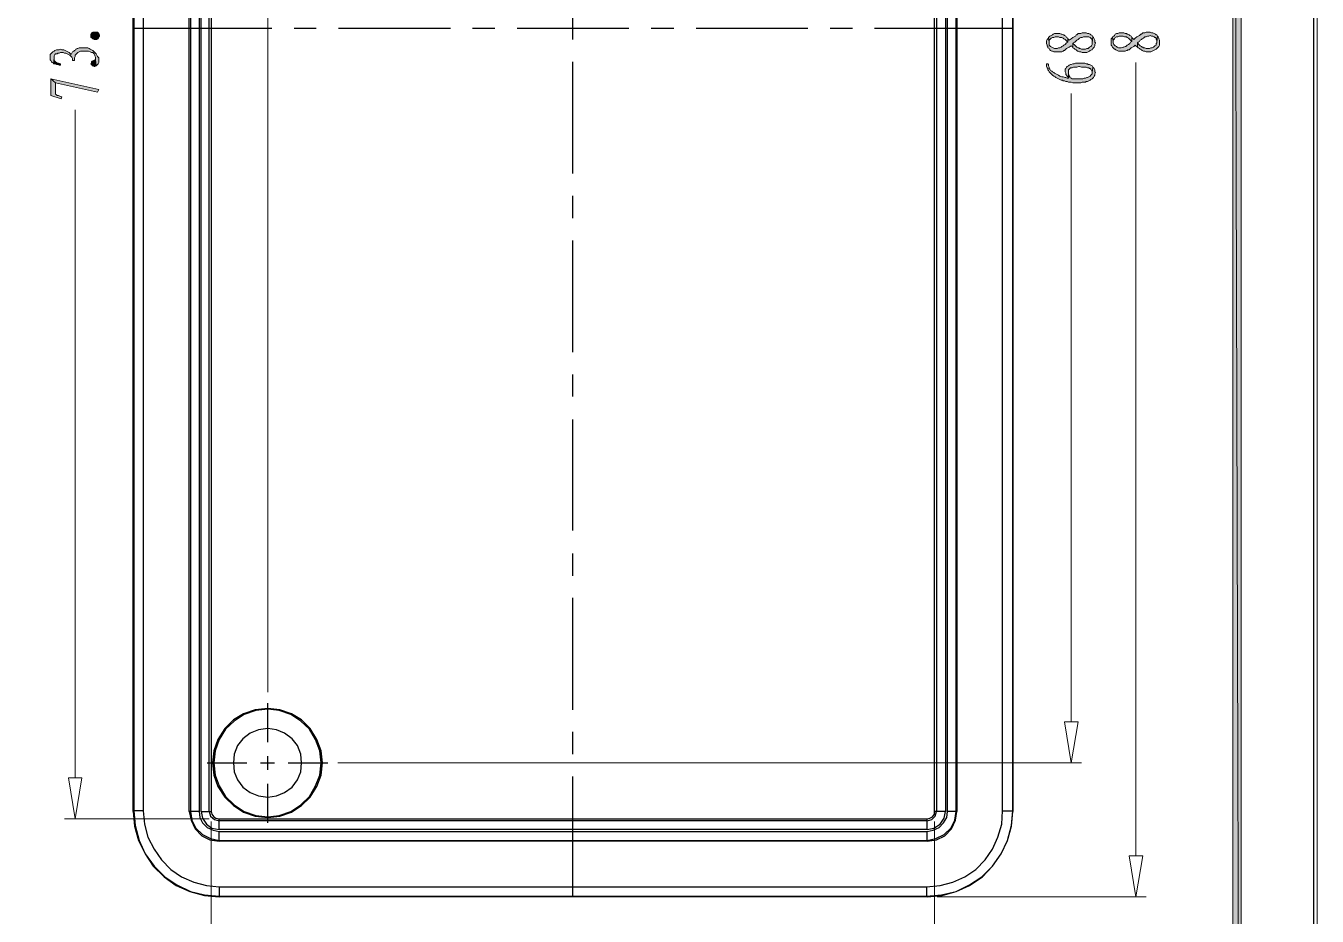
# Model space of a CAD drawing. Header units: inches. Extents: x 7 to 289, y 10 to 206.
# Drawn here: x 207.8 to 288.9, y 79.7 to 135.7 of the extents above; entities that cross this region are included whole.
import ezdxf

# ---------------------------------------------------------------- set-up
doc = ezdxf.new("R2010")
doc.units = ezdxf.units.IN
doc.header["$MEASUREMENT"] = 0
doc.layers.add('图层 1', color=7, linetype='Continuous')

# ---------------------------------------------------------------- blocks, each defined once
blk = doc.blocks.new('block 2')
at = {"layer": '图层 1', "color": 7, "lineweight": 25, "true_color": 0xffffff}
blk.add_lwpolyline([(7.062, 10.406), (288.706, 10.406), (288.706, 206.113), (7.062, 206.113), (7.062, 10.406)], dxfattribs=at)
at = {"layer": '图层 1', "lineweight": 0}
blk.add_lwpolyline([(6.893, 203.7), (288.917, 203.7), (288.917, 10.194), (6.893, 10.194), (6.893, 203.7)], dxfattribs=at)

msp = doc.modelspace()

# ---------------------------------------------------------------- hatches: boundary and pattern name
at = {"layer": '图层 1', "true_color": 0xffffff}
for points in [[(284.134, 201.541), (283.626, 201.033), (284.134, 14.978)], [(283.626, 201.033), (284.134, 14.978), (283.626, 15.486)]]:
    msp.add_hatch(color=7, dxfattribs=at).paths.add_polyline_path(points)
at = {"layer": '图层 1', "true_color": 0xdda500}
for points in [[(212.336, 135.204), (212.378, 135.12), (212.378, 135.035), (212.336, 134.993), (212.336, 134.951), (212.294, 134.866), (212.209, 134.823), (212.125, 134.823), (212.04, 134.823), (211.955, 134.866), (211.913, 134.908), (211.871, 134.951), (211.828, 134.951), (211.828, 135.035), (211.828, 135.12), (211.828, 135.162), (211.871, 135.247), (211.955, 135.289), (212.04, 135.289), (212.082, 135.289), (212.167, 135.289), (212.252, 135.289), (212.294, 135.247)], [(271.899, 134.654), (271.899, 134.57), (271.942, 134.485), (271.942, 134.443), (271.984, 134.4), (271.984, 134.315), (272.068, 134.273), (272.111, 134.189), (272.153, 134.146), (272.238, 134.104), (272.28, 134.104), (272.365, 134.062), (272.45, 134.062), (272.534, 134.062), (272.619, 134.062), (272.703, 134.062), (272.831, 134.062), (272.873, 134.062), (272.958, 134.104), (273, 134.146), (273.042, 134.146), (273.084, 134.189), (273.169, 134.273), (273.254, 134.315), (273.339, 134.358), (273.465, 134.443), (273.508, 134.4), (273.55, 134.315), (273.55, 134.57), (273.593, 134.612), (273.677, 134.654), (273.762, 134.739), (273.804, 134.781), (273.889, 134.823), (273.931, 134.866), (273.974, 134.908), (274.058, 134.951), (274.143, 134.951), (274.228, 134.993), (274.312, 134.993), (274.355, 134.993), (274.397, 134.993), (274.481, 134.993), (274.566, 134.993), (274.651, 134.951), (274.693, 134.908), (274.736, 134.866), (274.778, 134.781), (274.778, 134.697), (274.778, 134.612), (274.82, 134.993), (274.778, 135.078), (274.693, 135.12), (274.651, 135.162), (274.566, 135.204), (274.481, 135.204), (274.397, 135.247), (274.312, 135.247), (274.228, 135.247), (274.143, 135.247), (274.058, 135.204), (273.974, 135.204), (273.889, 135.204), (273.847, 135.162), (273.804, 135.12), (273.762, 135.12), (273.72, 135.035), (273.635, 134.993), (273.55, 134.951), (273.465, 134.866), (273.339, 134.781), (273.296, 134.823), (273.254, 134.908), (273.254, 134.654), (273.169, 134.612), (273.084, 134.527), (273, 134.485), (272.958, 134.443), (272.873, 134.4), (272.831, 134.358), (272.746, 134.315), (272.661, 134.315), (272.577, 134.273), (272.492, 134.273), (272.407, 134.273), (272.322, 134.315), (272.238, 134.358), (272.153, 134.4), (272.111, 134.443), (272.068, 134.485), (272.068, 134.57), (272.068, 134.654), (272.026, 134.951), (271.984, 134.866), (271.942, 134.823), (271.899, 134.739)], [(272.026, 134.951), (272.068, 134.654), (272.068, 134.697), (272.068, 134.781), (272.111, 134.823), (272.196, 134.908), (272.28, 134.951), (272.365, 134.951), (272.45, 134.993), (272.534, 134.993), (272.577, 134.993), (272.661, 134.993), (272.746, 134.951), (272.831, 134.951), (272.873, 134.951), (272.958, 134.908), (273, 134.866), (273.084, 134.823), (273.169, 134.739), (273.254, 134.654), (273.254, 134.908), (273.169, 134.951), (273.127, 135.035), (273.042, 135.078), (273, 135.12), (272.958, 135.12), (272.873, 135.162), (272.831, 135.162), (272.746, 135.204), (272.619, 135.204), (272.534, 135.204), (272.492, 135.204), (272.407, 135.204), (272.322, 135.162), (272.28, 135.12), (272.196, 135.078), (272.111, 135.035), (272.068, 134.993)], [(273.55, 134.315), (273.635, 134.273), (273.677, 134.231), (273.762, 134.189), (273.804, 134.146), (273.847, 134.104), (273.889, 134.104), (273.974, 134.062), (274.058, 134.062), (274.143, 134.019), (274.228, 134.019), (274.312, 134.019), (274.355, 134.019), (274.439, 134.019), (274.524, 134.062), (274.609, 134.104), (274.651, 134.146), (274.736, 134.189), (274.778, 134.189), (274.82, 134.273), (274.862, 134.315), (274.905, 134.358), (274.947, 134.443), (274.947, 134.527), (274.99, 134.612), (274.947, 134.654), (274.947, 134.739), (274.947, 134.781), (274.905, 134.866), (274.862, 134.951), (274.82, 134.993), (274.778, 134.612), (274.778, 134.57), (274.778, 134.527), (274.736, 134.443), (274.693, 134.4), (274.609, 134.358), (274.566, 134.315), (274.524, 134.273), (274.439, 134.273), (274.355, 134.231), (274.27, 134.231), (274.185, 134.231), (274.101, 134.231), (274.016, 134.273), (273.974, 134.273), (273.931, 134.315), (273.889, 134.315), (273.804, 134.358), (273.762, 134.4), (273.677, 134.485), (273.55, 134.57)], [(275.963, 134.697), (275.963, 134.612), (275.963, 134.527), (275.963, 134.485), (276.006, 134.443), (276.048, 134.358), (276.09, 134.315), (276.175, 134.231), (276.217, 134.231), (276.259, 134.189), (276.344, 134.146), (276.429, 134.104), (276.514, 134.104), (276.598, 134.104), (276.64, 134.104), (276.768, 134.104), (276.852, 134.104), (276.937, 134.146), (276.979, 134.146), (277.022, 134.189), (277.106, 134.189), (277.149, 134.231), (277.233, 134.315), (277.318, 134.358), (277.403, 134.4), (277.487, 134.485), (277.53, 134.443), (277.614, 134.358), (277.614, 134.612), (277.656, 134.654), (277.741, 134.697), (277.784, 134.781), (277.868, 134.823), (277.911, 134.866), (277.995, 134.908), (278.037, 134.951), (278.08, 134.993), (278.165, 134.993), (278.249, 135.035), (278.334, 135.035), (278.418, 135.078), (278.503, 135.035), (278.588, 135.035), (278.672, 134.993), (278.715, 134.951), (278.757, 134.951), (278.8, 134.908), (278.8, 134.823), (278.842, 134.739), (278.842, 134.654), (278.884, 135.035), (278.842, 135.12), (278.8, 135.12), (278.757, 135.162), (278.672, 135.204), (278.588, 135.247), (278.503, 135.247), (278.418, 135.289), (278.334, 135.289), (278.292, 135.289), (278.165, 135.289), (278.08, 135.247), (277.995, 135.247), (277.953, 135.247), (277.911, 135.204), (277.868, 135.162), (277.826, 135.162), (277.741, 135.078), (277.656, 135.035), (277.572, 134.993), (277.487, 134.908), (277.403, 134.823), (277.36, 134.866), (277.276, 134.951), (277.276, 134.697), (277.191, 134.654), (277.149, 134.57), (277.064, 134.527), (276.979, 134.485), (276.937, 134.443), (276.895, 134.4), (276.852, 134.4), (276.768, 134.358), (276.725, 134.358), (276.598, 134.315), (276.514, 134.315), (276.429, 134.315), (276.344, 134.358), (276.302, 134.4), (276.217, 134.443), (276.175, 134.485), (276.133, 134.527), (276.09, 134.612), (276.09, 134.697), (276.048, 134.993), (276.006, 134.908), (275.963, 134.866), (275.963, 134.823), (275.963, 134.781)], [(276.048, 134.993), (276.09, 134.697), (276.09, 134.739), (276.133, 134.823), (276.175, 134.866), (276.217, 134.951), (276.302, 134.993), (276.387, 134.993), (276.471, 135.035), (276.556, 135.035), (276.64, 135.035), (276.725, 135.035), (276.81, 134.993), (276.895, 134.993), (276.937, 134.993), (276.979, 134.951), (277.064, 134.908), (277.106, 134.866), (277.191, 134.781), (277.276, 134.697), (277.276, 134.951), (277.233, 135.035), (277.149, 135.078), (277.106, 135.12), (277.022, 135.162), (276.979, 135.162), (276.937, 135.204), (276.852, 135.204), (276.768, 135.247), (276.683, 135.247), (276.598, 135.247), (276.556, 135.247), (276.471, 135.247), (276.387, 135.204), (276.302, 135.204), (276.217, 135.162), (276.175, 135.078), (276.133, 135.035)], [(277.614, 134.358), (277.656, 134.315), (277.741, 134.273), (277.784, 134.231), (277.868, 134.189), (277.911, 134.146), (277.995, 134.104), (278.08, 134.104), (278.165, 134.062), (278.249, 134.062), (278.334, 134.062), (278.376, 134.062), (278.461, 134.062), (278.546, 134.104), (278.63, 134.146), (278.715, 134.189), (278.8, 134.231), (278.884, 134.315), (278.927, 134.358), (278.969, 134.4), (279.011, 134.485), (279.011, 134.57), (279.011, 134.654), (279.011, 134.697), (279.011, 134.781), (278.969, 134.866), (278.969, 134.908), (278.927, 134.993), (278.884, 135.035), (278.842, 134.654), (278.842, 134.612), (278.8, 134.57), (278.8, 134.485), (278.715, 134.443), (278.672, 134.4), (278.63, 134.358), (278.546, 134.315), (278.461, 134.315), (278.376, 134.273), (278.292, 134.273), (278.249, 134.273), (278.165, 134.273), (278.08, 134.315), (277.995, 134.315), (277.953, 134.358), (277.911, 134.358), (277.868, 134.4), (277.784, 134.443), (277.699, 134.527), (277.614, 134.612)], [(209.288, 133.723), (209.288, 133.638), (209.288, 133.554), (209.331, 133.511), (209.373, 133.426), (209.415, 133.384), (209.5, 133.342), (209.5, 133.3), (209.542, 133.681), (209.542, 133.723), (209.542, 133.808), (209.584, 133.892), (209.627, 133.935), (209.712, 133.935), (209.754, 133.977), (209.839, 133.977), (209.923, 134.019), (210.05, 134.019), (210.093, 134.019), (210.177, 133.977), (210.262, 133.977), (210.347, 133.935), (210.431, 133.892), (210.516, 133.85), (210.601, 133.765), (210.643, 133.723), (210.685, 133.638), (210.685, 133.596), (210.685, 133.511), (210.812, 133.511), (210.812, 133.596), (210.812, 133.681), (210.855, 133.765), (210.855, 133.85), (210.897, 133.892), (210.939, 133.935), (210.981, 133.977), (211.024, 134.019), (211.109, 134.062), (211.193, 134.104), (211.278, 134.104), (211.362, 134.104), (211.447, 134.104), (211.532, 134.104), (211.617, 134.104), (211.701, 134.104), (211.786, 134.062), (211.871, 134.019), (211.955, 134.019), (211.997, 133.977), (212.04, 133.935), (212.082, 133.85), (212.082, 133.808), (212.125, 133.723), (212.125, 133.638), (212.125, 133.554), (212.167, 133.173), (212.252, 133.257), (212.294, 133.3), (212.336, 133.384), (212.336, 133.469), (212.336, 133.554), (212.336, 133.596), (212.336, 133.681), (212.294, 133.723), (212.252, 133.765), (212.209, 133.85), (212.167, 133.935), (212.125, 133.977), (212.04, 134.062), (211.997, 134.104), (211.955, 134.146), (211.871, 134.189), (211.786, 134.231), (211.743, 134.273), (211.659, 134.315), (211.574, 134.315), (211.49, 134.315), (211.405, 134.315), (211.32, 134.315), (211.193, 134.315), (211.109, 134.315), (211.024, 134.273), (210.981, 134.273), (210.897, 134.231), (210.897, 134.189), (210.812, 134.146), (210.77, 134.104), (210.685, 134.062), (210.643, 133.977), (210.601, 133.892), (210.516, 133.977), (210.474, 134.019), (210.389, 134.062), (210.304, 134.104), (210.22, 134.146), (210.135, 134.189), (210.05, 134.189), (210.008, 134.189), (209.923, 134.231), (209.839, 134.189), (209.754, 134.189), (209.669, 134.189), (209.584, 134.146), (209.542, 134.104), (209.458, 134.062), (209.415, 134.019), (209.331, 133.935), (209.288, 133.892), (209.288, 133.808)], [(209.5, 133.3), (209.584, 133.3), (209.669, 133.257), (209.754, 133.257), (209.839, 133.215), (209.923, 133.215), (209.923, 133.3), (209.796, 133.342), (209.712, 133.342), (209.669, 133.384), (209.627, 133.426), (209.584, 133.469), (209.542, 133.511), (209.542, 133.596), (209.542, 133.681)], [(211.828, 133.3), (211.871, 133.257), (211.913, 133.173), (211.955, 133.173), (212.04, 133.13), (212.082, 133.13), (212.167, 133.173), (212.125, 133.554), (212.082, 133.554), (211.997, 133.511), (211.913, 133.469), (211.871, 133.426), (211.871, 133.384)], [(271.899, 133.3), (271.899, 133.215), (271.899, 133.13), (271.942, 133.046), (271.984, 133.003), (271.984, 132.919), (272.026, 132.876), (272.068, 132.792), (272.111, 132.749), (272.196, 132.665), (272.238, 132.622), (272.28, 132.58), (272.365, 132.537), (272.45, 132.495), (272.492, 132.453), (272.577, 132.411), (272.661, 132.368), (272.746, 132.326), (272.831, 132.284), (272.915, 132.284), (272.958, 132.241), (273.042, 132.241), (273.127, 132.199), (273.212, 132.199), (273.296, 132.157), (273.381, 132.157), (273.465, 132.157), (273.55, 132.114), (273.635, 132.114), (273.72, 132.114), (273.804, 132.114), (273.889, 132.114), (273.974, 132.114), (274.058, 132.114), (274.143, 132.157), (274.27, 132.157), (274.355, 132.157), (274.397, 132.199), (274.481, 132.199), (274.566, 132.241), (274.651, 132.284), (274.693, 132.326), (274.778, 132.368), (274.82, 132.411), (274.862, 132.453), (274.905, 132.537), (274.947, 132.58), (274.947, 132.665), (274.99, 132.749), (274.947, 132.792), (274.947, 132.834), (274.947, 132.919), (274.905, 133.003), (274.862, 133.046), (274.82, 133.088), (274.778, 132.749), (274.778, 132.665), (274.736, 132.622), (274.693, 132.58), (274.651, 132.537), (274.566, 132.495), (274.481, 132.453), (274.439, 132.453), (274.355, 132.411), (274.27, 132.411), (274.185, 132.368), (274.101, 132.368), (274.016, 132.368), (273.931, 132.368), (273.889, 132.368), (273.762, 132.368), (273.677, 132.368), (273.593, 132.368), (273.55, 132.368), (273.508, 132.368), (273.465, 132.411), (273.381, 132.453), (273.381, 132.495), (273.339, 132.537), (273.339, 132.58), (273.296, 132.665), (273.296, 132.749), (273.296, 132.834), (273.296, 132.411), (273.212, 132.411), (273.127, 132.453), (273.084, 132.453), (272.958, 132.495), (272.873, 132.495), (272.746, 132.537), (272.661, 132.58), (272.577, 132.622), (272.492, 132.665), (272.407, 132.707), (272.365, 132.749), (272.28, 132.792), (272.238, 132.834), (272.153, 132.876), (272.111, 132.961), (272.068, 133.003), (272.068, 133.088), (272.026, 133.173), (272.026, 133.257), (271.984, 133.3)], [(273.084, 132.876), (273.084, 132.792), (273.127, 132.707), (273.127, 132.622), (273.169, 132.58), (273.212, 132.537), (273.254, 132.495), (273.296, 132.411), (273.296, 132.834), (273.296, 132.876), (273.296, 132.919), (273.339, 132.961), (273.381, 133.003), (273.423, 133.046), (273.508, 133.046), (273.593, 133.088), (273.677, 133.088), (273.804, 133.088), (273.931, 133.13), (273.974, 133.13), (274.101, 133.088), (274.185, 133.088), (274.312, 133.088), (274.397, 133.088), (274.481, 133.046), (274.566, 133.046), (274.609, 133.003), (274.651, 133.003), (274.693, 132.961), (274.736, 132.876), (274.778, 132.792), (274.778, 132.749), (274.82, 133.088), (274.778, 133.173), (274.693, 133.215), (274.609, 133.257), (274.524, 133.257), (274.481, 133.3), (274.397, 133.3), (274.312, 133.342), (274.185, 133.342), (274.101, 133.342), (274.016, 133.342), (273.931, 133.342), (273.847, 133.342), (273.72, 133.342), (273.635, 133.3), (273.55, 133.3), (273.465, 133.257), (273.423, 133.257), (273.339, 133.215), (273.296, 133.173), (273.212, 133.13), (273.169, 133.088), (273.127, 133.003), (273.084, 132.961)], [(209.331, 132.368), (209.331, 131.31), (209.965, 131.098), (210.008, 131.225), (209.881, 131.268), (209.796, 131.31), (209.712, 131.31), (209.669, 131.352), (209.627, 131.395), (209.627, 131.479), (209.627, 131.564), (209.627, 132.114)], [(209.331, 132.368), (209.627, 132.114), (212.252, 131.522), (212.336, 131.691)]]:
    msp.add_hatch(color=42, dxfattribs=at).paths.add_polyline_path(points)

# ---------------------------------------------------------------- linework, layer by layer
at = {"layer": '图层 1', "lineweight": 0}
for points in [[(284.134, 201.541), (283.626, 201.033), (284.134, 14.978), (284.134, 201.541)], [(283.626, 201.033), (284.134, 14.978), (283.626, 15.486), (283.626, 201.033)], [(212.336, 135.204), (212.378, 135.12), (212.378, 135.035), (212.336, 134.993), (212.336, 134.951), (212.294, 134.866), (212.209, 134.823), (212.125, 134.823), (212.04, 134.823), (211.955, 134.866), (211.913, 134.908), (211.871, 134.951), (211.828, 134.951), (211.828, 135.035), (211.828, 135.12), (211.828, 135.162), (211.871, 135.247), (211.955, 135.289), (212.04, 135.289), (212.082, 135.289), (212.167, 135.289), (212.252, 135.289), (212.294, 135.247), (212.336, 135.204)], [(271.899, 134.654), (271.899, 134.57), (271.942, 134.485), (271.942, 134.443), (271.984, 134.4), (271.984, 134.315), (272.068, 134.273), (272.111, 134.189), (272.153, 134.146), (272.238, 134.104), (272.28, 134.104), (272.365, 134.062), (272.45, 134.062), (272.534, 134.062), (272.619, 134.062), (272.703, 134.062), (272.831, 134.062), (272.873, 134.062), (272.958, 134.104), (273, 134.146), (273.042, 134.146), (273.084, 134.189), (273.169, 134.273), (273.254, 134.315), (273.339, 134.358), (273.465, 134.443), (273.508, 134.4), (273.55, 134.315), (273.55, 134.57), (273.593, 134.612), (273.677, 134.654), (273.762, 134.739), (273.804, 134.781), (273.889, 134.823), (273.931, 134.866), (273.974, 134.908), (274.058, 134.951), (274.143, 134.951), (274.228, 134.993), (274.312, 134.993), (274.355, 134.993), (274.397, 134.993), (274.481, 134.993), (274.566, 134.993), (274.651, 134.951), (274.693, 134.908), (274.736, 134.866), (274.778, 134.781), (274.778, 134.697), (274.778, 134.612), (274.82, 134.993), (274.778, 135.078), (274.693, 135.12), (274.651, 135.162), (274.566, 135.204), (274.481, 135.204), (274.397, 135.247), (274.312, 135.247), (274.228, 135.247), (274.143, 135.247), (274.058, 135.204), (273.974, 135.204), (273.889, 135.204), (273.847, 135.162), (273.804, 135.12), (273.762, 135.12), (273.72, 135.035), (273.635, 134.993), (273.55, 134.951), (273.465, 134.866), (273.339, 134.781), (273.296, 134.823), (273.254, 134.908), (273.254, 134.654), (273.169, 134.612), (273.084, 134.527), (273, 134.485), (272.958, 134.443), (272.873, 134.4), (272.831, 134.358), (272.746, 134.315), (272.661, 134.315), (272.577, 134.273), (272.492, 134.273), (272.407, 134.273), (272.322, 134.315), (272.238, 134.358), (272.153, 134.4), (272.111, 134.443), (272.068, 134.485), (272.068, 134.57), (272.068, 134.654), (272.026, 134.951), (271.984, 134.866), (271.942, 134.823), (271.899, 134.739), (271.899, 134.654)], [(272.026, 134.951), (272.068, 134.654), (272.068, 134.697), (272.068, 134.781), (272.111, 134.823), (272.196, 134.908), (272.28, 134.951), (272.365, 134.951), (272.45, 134.993), (272.534, 134.993), (272.577, 134.993), (272.661, 134.993), (272.746, 134.951), (272.831, 134.951), (272.873, 134.951), (272.958, 134.908), (273, 134.866), (273.084, 134.823), (273.169, 134.739), (273.254, 134.654), (273.254, 134.908), (273.169, 134.951), (273.127, 135.035), (273.042, 135.078), (273, 135.12), (272.958, 135.12), (272.873, 135.162), (272.831, 135.162), (272.746, 135.204), (272.619, 135.204), (272.534, 135.204), (272.492, 135.204), (272.407, 135.204), (272.322, 135.162), (272.28, 135.12), (272.196, 135.078), (272.111, 135.035), (272.068, 134.993), (272.026, 134.951)], [(273.55, 134.315), (273.635, 134.273), (273.677, 134.231), (273.762, 134.189), (273.804, 134.146), (273.847, 134.104), (273.889, 134.104), (273.974, 134.062), (274.058, 134.062), (274.143, 134.019), (274.228, 134.019), (274.312, 134.019), (274.355, 134.019), (274.439, 134.019), (274.524, 134.062), (274.609, 134.104), (274.651, 134.146), (274.736, 134.189), (274.778, 134.189), (274.82, 134.273), (274.862, 134.315), (274.905, 134.358), (274.947, 134.443), (274.947, 134.527), (274.99, 134.612), (274.947, 134.654), (274.947, 134.739), (274.947, 134.781), (274.905, 134.866), (274.862, 134.951), (274.82, 134.993), (274.778, 134.612), (274.778, 134.57), (274.778, 134.527), (274.736, 134.443), (274.693, 134.4), (274.609, 134.358), (274.566, 134.315), (274.524, 134.273), (274.439, 134.273), (274.355, 134.231), (274.27, 134.231), (274.185, 134.231), (274.101, 134.231), (274.016, 134.273), (273.974, 134.273), (273.931, 134.315), (273.889, 134.315), (273.804, 134.358), (273.762, 134.4), (273.677, 134.485), (273.55, 134.57), (273.55, 134.315)], [(275.963, 134.697), (275.963, 134.612), (275.963, 134.527), (275.963, 134.485), (276.006, 134.443), (276.048, 134.358), (276.09, 134.315), (276.175, 134.231), (276.217, 134.231), (276.259, 134.189), (276.344, 134.146), (276.429, 134.104), (276.514, 134.104), (276.598, 134.104), (276.64, 134.104), (276.768, 134.104), (276.852, 134.104), (276.937, 134.146), (276.979, 134.146), (277.022, 134.189), (277.106, 134.189), (277.149, 134.231), (277.233, 134.315), (277.318, 134.358), (277.403, 134.4), (277.487, 134.485), (277.53, 134.443), (277.614, 134.358), (277.614, 134.612), (277.656, 134.654), (277.741, 134.697), (277.784, 134.781), (277.868, 134.823), (277.911, 134.866), (277.995, 134.908), (278.037, 134.951), (278.08, 134.993), (278.165, 134.993), (278.249, 135.035), (278.334, 135.035), (278.418, 135.078), (278.503, 135.035), (278.588, 135.035), (278.672, 134.993), (278.715, 134.951), (278.757, 134.951), (278.8, 134.908), (278.8, 134.823), (278.842, 134.739), (278.842, 134.654), (278.884, 135.035), (278.842, 135.12), (278.8, 135.12), (278.757, 135.162), (278.672, 135.204), (278.588, 135.247), (278.503, 135.247), (278.418, 135.289), (278.334, 135.289), (278.292, 135.289), (278.165, 135.289), (278.08, 135.247), (277.995, 135.247), (277.953, 135.247), (277.911, 135.204), (277.868, 135.162), (277.826, 135.162), (277.741, 135.078), (277.656, 135.035), (277.572, 134.993), (277.487, 134.908), (277.403, 134.823), (277.36, 134.866), (277.276, 134.951), (277.276, 134.697), (277.191, 134.654), (277.149, 134.57), (277.064, 134.527), (276.979, 134.485), (276.937, 134.443), (276.895, 134.4), (276.852, 134.4), (276.768, 134.358), (276.725, 134.358), (276.598, 134.315), (276.514, 134.315), (276.429, 134.315), (276.344, 134.358), (276.302, 134.4), (276.217, 134.443), (276.175, 134.485), (276.133, 134.527), (276.09, 134.612), (276.09, 134.697), (276.048, 134.993), (276.006, 134.908), (275.963, 134.866), (275.963, 134.823), (275.963, 134.781), (275.963, 134.697)], [(276.048, 134.993), (276.09, 134.697), (276.09, 134.739), (276.133, 134.823), (276.175, 134.866), (276.217, 134.951), (276.302, 134.993), (276.387, 134.993), (276.471, 135.035), (276.556, 135.035), (276.64, 135.035), (276.725, 135.035), (276.81, 134.993), (276.895, 134.993), (276.937, 134.993), (276.979, 134.951), (277.064, 134.908), (277.106, 134.866), (277.191, 134.781), (277.276, 134.697), (277.276, 134.951), (277.233, 135.035), (277.149, 135.078), (277.106, 135.12), (277.022, 135.162), (276.979, 135.162), (276.937, 135.204), (276.852, 135.204), (276.768, 135.247), (276.683, 135.247), (276.598, 135.247), (276.556, 135.247), (276.471, 135.247), (276.387, 135.204), (276.302, 135.204), (276.217, 135.162), (276.175, 135.078), (276.133, 135.035), (276.048, 134.993)], [(277.614, 134.358), (277.656, 134.315), (277.741, 134.273), (277.784, 134.231), (277.868, 134.189), (277.911, 134.146), (277.995, 134.104), (278.08, 134.104), (278.165, 134.062), (278.249, 134.062), (278.334, 134.062), (278.376, 134.062), (278.461, 134.062), (278.546, 134.104), (278.63, 134.146), (278.715, 134.189), (278.8, 134.231), (278.884, 134.315), (278.927, 134.358), (278.969, 134.4), (279.011, 134.485), (279.011, 134.57), (279.011, 134.654), (279.011, 134.697), (279.011, 134.781), (278.969, 134.866), (278.969, 134.908), (278.927, 134.993), (278.884, 135.035), (278.842, 134.654), (278.842, 134.612), (278.8, 134.57), (278.8, 134.485), (278.715, 134.443), (278.672, 134.4), (278.63, 134.358), (278.546, 134.315), (278.461, 134.315), (278.376, 134.273), (278.292, 134.273), (278.249, 134.273), (278.165, 134.273), (278.08, 134.315), (277.995, 134.315), (277.953, 134.358), (277.911, 134.358), (277.868, 134.4), (277.784, 134.443), (277.699, 134.527), (277.614, 134.612), (277.614, 134.358)], [(209.288, 133.723), (209.288, 133.638), (209.288, 133.554), (209.331, 133.511), (209.373, 133.426), (209.415, 133.384), (209.5, 133.342), (209.5, 133.3), (209.542, 133.681), (209.542, 133.723), (209.542, 133.808), (209.584, 133.892), (209.627, 133.935), (209.712, 133.935), (209.754, 133.977), (209.839, 133.977), (209.923, 134.019), (210.05, 134.019), (210.093, 134.019), (210.177, 133.977), (210.262, 133.977), (210.347, 133.935), (210.431, 133.892), (210.516, 133.85), (210.601, 133.765), (210.643, 133.723), (210.685, 133.638), (210.685, 133.596), (210.685, 133.511), (210.812, 133.511), (210.812, 133.596), (210.812, 133.681), (210.855, 133.765), (210.855, 133.85), (210.897, 133.892), (210.939, 133.935), (210.981, 133.977), (211.024, 134.019), (211.109, 134.062), (211.193, 134.104), (211.278, 134.104), (211.362, 134.104), (211.447, 134.104), (211.532, 134.104), (211.617, 134.104), (211.701, 134.104), (211.786, 134.062), (211.871, 134.019), (211.955, 134.019), (211.997, 133.977), (212.04, 133.935), (212.082, 133.85), (212.082, 133.808), (212.125, 133.723), (212.125, 133.638), (212.125, 133.554), (212.167, 133.173), (212.252, 133.257), (212.294, 133.3), (212.336, 133.384), (212.336, 133.469), (212.336, 133.554), (212.336, 133.596), (212.336, 133.681), (212.294, 133.723), (212.252, 133.765), (212.209, 133.85), (212.167, 133.935), (212.125, 133.977), (212.04, 134.062), (211.997, 134.104), (211.955, 134.146), (211.871, 134.189), (211.786, 134.231), (211.743, 134.273), (211.659, 134.315), (211.574, 134.315), (211.49, 134.315), (211.405, 134.315), (211.32, 134.315), (211.193, 134.315), (211.109, 134.315), (211.024, 134.273), (210.981, 134.273), (210.897, 134.231), (210.897, 134.189), (210.812, 134.146), (210.77, 134.104), (210.685, 134.062), (210.643, 133.977), (210.601, 133.892), (210.516, 133.977), (210.474, 134.019), (210.389, 134.062), (210.304, 134.104), (210.22, 134.146), (210.135, 134.189), (210.05, 134.189), (210.008, 134.189), (209.923, 134.231), (209.839, 134.189), (209.754, 134.189), (209.669, 134.189), (209.584, 134.146), (209.542, 134.104), (209.458, 134.062), (209.415, 134.019), (209.331, 133.935), (209.288, 133.892), (209.288, 133.808), (209.288, 133.723)], [(209.5, 133.3), (209.584, 133.3), (209.669, 133.257), (209.754, 133.257), (209.839, 133.215), (209.923, 133.215), (209.923, 133.3), (209.796, 133.342), (209.712, 133.342), (209.669, 133.384), (209.627, 133.426), (209.584, 133.469), (209.542, 133.511), (209.542, 133.596), (209.542, 133.681), (209.5, 133.3)], [(211.828, 133.3), (211.871, 133.257), (211.913, 133.173), (211.955, 133.173), (212.04, 133.13), (212.082, 133.13), (212.167, 133.173), (212.125, 133.554), (212.082, 133.554), (211.997, 133.511), (211.913, 133.469), (211.871, 133.426), (211.871, 133.384), (211.828, 133.3)], [(271.899, 133.3), (271.899, 133.3), (271.899, 133.215), (271.899, 133.13), (271.942, 133.046), (271.984, 133.003), (271.984, 132.919), (272.026, 132.876), (272.068, 132.792), (272.111, 132.749), (272.196, 132.665), (272.238, 132.622), (272.28, 132.58), (272.365, 132.537), (272.45, 132.495), (272.492, 132.453), (272.577, 132.411), (272.661, 132.368), (272.746, 132.326), (272.831, 132.284), (272.915, 132.284), (272.958, 132.241), (273.042, 132.241), (273.127, 132.199), (273.212, 132.199), (273.296, 132.157), (273.381, 132.157), (273.465, 132.157), (273.55, 132.114), (273.635, 132.114), (273.72, 132.114), (273.804, 132.114), (273.889, 132.114), (273.974, 132.114), (274.058, 132.114), (274.143, 132.157), (274.27, 132.157), (274.355, 132.157), (274.397, 132.199), (274.481, 132.199), (274.566, 132.241), (274.651, 132.284), (274.693, 132.326), (274.778, 132.368), (274.82, 132.411), (274.862, 132.453), (274.905, 132.537), (274.947, 132.58), (274.947, 132.665), (274.99, 132.749), (274.947, 132.792), (274.947, 132.834), (274.947, 132.919), (274.905, 133.003), (274.862, 133.046), (274.82, 133.088), (274.778, 132.749), (274.778, 132.665), (274.736, 132.622), (274.693, 132.58), (274.651, 132.537), (274.566, 132.495), (274.481, 132.453), (274.439, 132.453), (274.355, 132.411), (274.27, 132.411), (274.185, 132.368), (274.101, 132.368), (274.016, 132.368), (273.931, 132.368), (273.889, 132.368), (273.762, 132.368), (273.677, 132.368), (273.593, 132.368), (273.55, 132.368), (273.508, 132.368), (273.465, 132.411), (273.381, 132.453), (273.381, 132.495), (273.339, 132.537), (273.339, 132.58), (273.296, 132.665), (273.296, 132.749), (273.296, 132.834), (273.296, 132.411), (273.212, 132.411), (273.127, 132.453), (273.084, 132.453), (272.958, 132.495), (272.873, 132.495), (272.746, 132.537), (272.661, 132.58), (272.577, 132.622), (272.492, 132.665), (272.407, 132.707), (272.365, 132.749), (272.28, 132.792), (272.238, 132.834), (272.153, 132.876), (272.111, 132.961), (272.068, 133.003), (272.068, 133.088), (272.026, 133.173), (272.026, 133.257), (271.984, 133.3), (271.899, 133.3)], [(273.084, 132.876), (273.084, 132.876), (273.084, 132.792), (273.127, 132.707), (273.127, 132.622), (273.169, 132.58), (273.212, 132.537), (273.254, 132.495), (273.296, 132.411), (273.296, 132.834), (273.296, 132.876), (273.296, 132.919), (273.339, 132.961), (273.381, 133.003), (273.423, 133.046), (273.508, 133.046), (273.593, 133.088), (273.677, 133.088), (273.804, 133.088), (273.931, 133.13), (273.974, 133.13), (274.101, 133.088), (274.185, 133.088), (274.312, 133.088), (274.397, 133.088), (274.481, 133.046), (274.566, 133.046), (274.609, 133.003), (274.651, 133.003), (274.693, 132.961), (274.736, 132.876), (274.778, 132.792), (274.778, 132.749), (274.82, 133.088), (274.778, 133.173), (274.693, 133.215), (274.609, 133.257), (274.524, 133.257), (274.481, 133.3), (274.397, 133.3), (274.312, 133.342), (274.185, 133.342), (274.101, 133.342), (274.016, 133.342), (273.931, 133.342), (273.847, 133.342), (273.72, 133.342), (273.635, 133.3), (273.55, 133.3), (273.465, 133.257), (273.423, 133.257), (273.339, 133.215), (273.296, 133.173), (273.212, 133.13), (273.169, 133.088), (273.127, 133.003), (273.084, 132.961), (273.084, 132.876)], [(209.331, 132.368), (209.331, 131.31), (209.965, 131.098), (210.008, 131.225), (209.881, 131.268), (209.796, 131.31), (209.712, 131.31), (209.669, 131.352), (209.627, 131.395), (209.627, 131.479), (209.627, 131.564), (209.627, 132.114), (209.331, 132.368)], [(209.331, 132.368), (209.627, 132.114), (212.252, 131.522), (212.336, 131.691), (209.331, 132.368)]]:
    msp.add_lwpolyline(points, dxfattribs=at)
at = {"layer": '图层 1', "color": 131, "lineweight": 5, "true_color": 0x7fffff}
for points in [[(222.962, 93.803), (222.962, 194.81)], [(227.365, 89.358), (274.101, 89.358)], [(219.279, 85.844), (210.177, 85.844)], [(219.406, 85.675), (219.406, 76.234)], [(264.872, 85.675), (264.872, 76.234)], [(265.041, 80.933), (278.165, 80.933)]]:
    msp.add_lwpolyline(points, dxfattribs=at)
at = {"layer": '图层 1', "color": 7, "lineweight": 25, "true_color": 0xffffff}
for points in [[(214.495, 86.31), (214.495, 184.735)], [(214.537, 184.735), (214.537, 86.352)], [(215.13, 184.735), (215.13, 86.352)], [(218.009, 86.31), (218.009, 184.735)], [(218.093, 184.735), (218.093, 86.31)], [(218.644, 184.735), (218.644, 86.31)], [(218.771, 86.31), (218.771, 184.735)], [(219.279, 86.31), (219.279, 184.735)], [(219.406, 184.735), (219.406, 86.31)], [(264.872, 86.31), (264.872, 184.735)], [(264.999, 184.735), (264.999, 86.31)], [(265.549, 184.735), (265.549, 86.31)], [(265.676, 86.31), (265.676, 184.735)], [(266.227, 86.31), (266.227, 184.735)], [(266.269, 184.735), (266.269, 86.31)], [(269.147, 86.352), (269.147, 184.735)], [(269.783, 86.352), (269.783, 184.735), (269.783, 86.31)], [(226.391, 89.358), (226.306, 90.12), (226.052, 90.839), (225.629, 91.517), (225.078, 92.067), (224.443, 92.448), (223.724, 92.702), (222.962, 92.786), (222.158, 92.702), (221.438, 92.448), (220.803, 92.067), (220.253, 91.517), (219.829, 90.839), (219.575, 90.12), (219.49, 89.358), (219.575, 88.595), (219.829, 87.876), (220.253, 87.198), (220.803, 86.691), (221.438, 86.267), (222.158, 86.013), (222.962, 85.929), (223.724, 86.013), (224.443, 86.267), (225.078, 86.691), (225.629, 87.198), (226.052, 87.876), (226.306, 88.595), (226.391, 89.358)], [(226.306, 89.358), (226.222, 90.12), (225.968, 90.839), (225.587, 91.474), (225.036, 91.982), (224.401, 92.406), (223.681, 92.66), (222.962, 92.744), (222.2, 92.66), (221.48, 92.406), (220.845, 91.982), (220.295, 91.474), (219.914, 90.839), (219.66, 90.12), (219.575, 89.358), (219.66, 88.595), (219.914, 87.918), (220.295, 87.241), (220.845, 86.733), (221.48, 86.31), (222.2, 86.055), (222.962, 85.971), (223.681, 86.055), (224.401, 86.31), (225.036, 86.733), (225.587, 87.241), (225.968, 87.918), (226.222, 88.595), (226.306, 89.358)], [(225.078, 89.358), (225.036, 89.908), (224.825, 90.458), (224.486, 90.882), (224.02, 91.22), (223.512, 91.432), (222.962, 91.517), (222.369, 91.432), (221.861, 91.22), (221.396, 90.882), (221.057, 90.458), (220.845, 89.908), (220.803, 89.358), (220.845, 88.807), (221.057, 88.299), (221.396, 87.833), (221.861, 87.495), (222.369, 87.283), (222.962, 87.198), (223.512, 87.283), (224.02, 87.495), (224.486, 87.833), (224.825, 88.299), (225.036, 88.807), (225.078, 89.358)], [(214.495, 86.31), (214.537, 86.352)], [(214.495, 86.31), (214.58, 85.378), (214.834, 84.489), (215.257, 83.642), (215.765, 82.88), (216.443, 82.203), (217.205, 81.653), (218.051, 81.272), (218.983, 81.018), (219.914, 80.933)], [(214.537, 86.352), (214.622, 85.42), (214.876, 84.489), (215.257, 83.642), (215.808, 82.88), (216.485, 82.203), (217.247, 81.695), (218.093, 81.272), (218.983, 81.06), (219.914, 80.976)], [(215.13, 86.352), (214.537, 86.352)], [(215.13, 86.352), (215.215, 85.505), (215.427, 84.701), (215.808, 83.939), (216.273, 83.261), (216.866, 82.669), (217.543, 82.203), (218.305, 81.864), (219.109, 81.653), (219.914, 81.568)], [(218.009, 86.31), (218.136, 85.759), (218.39, 85.209), (218.813, 84.786), (219.321, 84.532), (219.914, 84.447)], [(218.644, 86.31), (218.009, 86.31)], [(218.093, 86.31), (218.178, 85.759), (218.432, 85.251), (218.856, 84.87), (219.364, 84.616), (219.914, 84.489)], [(218.644, 86.31), (218.686, 85.929), (218.856, 85.59), (219.152, 85.294), (219.533, 85.124), (219.914, 85.039)], [(218.771, 86.31), (218.856, 85.886), (219.109, 85.505), (219.448, 85.251), (219.914, 85.167)], [(218.771, 86.31), (219.406, 86.31)], [(219.279, 86.31), (219.364, 86.013), (219.618, 85.801), (219.914, 85.717)], [(219.406, 86.31), (219.448, 86.14), (219.575, 85.971), (219.702, 85.886), (219.914, 85.844)], [(264.364, 81.568), (265.211, 81.653), (266.015, 81.864), (266.777, 82.203), (267.454, 82.669), (268.047, 83.261), (268.512, 83.939), (268.851, 84.701), (269.105, 85.505), (269.147, 86.352)], [(264.364, 80.976), (265.295, 81.06), (266.227, 81.272), (267.073, 81.695), (267.835, 82.203), (268.512, 82.88), (269.063, 83.642), (269.444, 84.489), (269.698, 85.42), (269.783, 86.352)], [(264.406, 85.844), (264.576, 85.886), (264.745, 85.971), (264.872, 86.14), (264.872, 86.31)], [(264.406, 85.717), (264.703, 85.801), (264.914, 86.013), (264.999, 86.31)], [(264.406, 85.167), (264.83, 85.251), (265.211, 85.505), (265.465, 85.886), (265.549, 86.31)], [(264.406, 85.039), (264.787, 85.124), (265.168, 85.294), (265.422, 85.59), (265.634, 85.929), (265.676, 86.31)], [(264.406, 84.489), (264.956, 84.616), (265.465, 84.87), (265.888, 85.251), (266.142, 85.759), (266.227, 86.31)], [(264.406, 84.447), (264.999, 84.532), (265.507, 84.786), (265.93, 85.209), (266.184, 85.759), (266.269, 86.31)], [(264.406, 80.933), (265.337, 81.018), (266.227, 81.272), (267.073, 81.653), (267.878, 82.203), (268.512, 82.88), (269.063, 83.642), (269.444, 84.489), (269.698, 85.378), (269.783, 86.31)], [(265.549, 86.31), (264.872, 86.31)], [(266.269, 86.31), (265.676, 86.31)], [(269.147, 86.352), (269.783, 86.352)], [(269.783, 86.352), (269.783, 86.31)], [(219.914, 85.167), (219.914, 85.844)], [(219.914, 85.844), (264.406, 85.844)], [(264.406, 85.717), (219.914, 85.717)], [(264.406, 85.167), (264.406, 85.844)], [(264.406, 85.167), (219.914, 85.167)], [(219.914, 84.447), (219.914, 85.039)], [(219.914, 85.039), (264.406, 85.039)], [(219.914, 84.489), (264.406, 84.489)], [(264.406, 84.447), (219.914, 84.447)], [(264.406, 84.447), (264.406, 85.039)], [(219.914, 81.568), (219.914, 80.976)], [(219.914, 81.568), (264.364, 81.568)], [(264.364, 81.568), (264.364, 80.976)], [(219.914, 80.933), (219.914, 80.976)], [(219.914, 80.976), (264.364, 80.976)], [(264.406, 80.933), (219.914, 80.933)], [(264.364, 80.976), (264.406, 80.933)]]:
    msp.add_lwpolyline(points, dxfattribs=at)
at = {"layer": '图层 1', "color": 1, "lineweight": 25, "true_color": 0xff0000}
for points in [[(242.139, 134.823), (242.139, 136.221)], [(214.495, 135.543), (223.216, 135.543)], [(224.613, 135.543), (226.01, 135.543)], [(227.407, 135.543), (234.434, 135.543)], [(235.831, 135.543), (237.228, 135.543)], [(238.625, 135.543), (245.653, 135.543)], [(247.05, 135.543), (248.489, 135.543)], [(249.886, 135.543), (256.913, 135.543)], [(258.31, 135.543), (259.707, 135.543)], [(261.104, 135.543), (269.783, 135.543)], [(242.139, 126.399), (242.139, 133.426)], [(242.139, 123.605), (242.139, 125.002)], [(242.139, 115.181), (242.139, 122.208)], [(242.139, 112.387), (242.139, 113.784)], [(242.139, 103.963), (242.139, 110.948)], [(242.139, 101.126), (242.139, 102.523)], [(242.139, 92.702), (242.139, 99.729)], [(222.962, 90.67), (222.962, 93.125)], [(242.139, 89.908), (242.139, 91.305)], [(219.152, 89.358), (221.65, 89.358)], [(222.496, 89.358), (223.385, 89.358)], [(222.962, 88.934), (222.962, 89.781)], [(224.232, 89.358), (226.73, 89.358)], [(242.139, 80.933), (242.139, 88.511)], [(222.962, 85.59), (222.962, 88.045)]]:
    msp.add_lwpolyline(points, dxfattribs=at)
at = {"layer": '图层 1', "color": 42, "lineweight": 5, "true_color": 0xdda500}
for points in [[(212.336, 135.204), (212.378, 135.12), (212.378, 135.035), (212.336, 134.993), (212.336, 134.951), (212.294, 134.866), (212.209, 134.823), (212.125, 134.823), (212.04, 134.823), (211.955, 134.866), (211.913, 134.908), (211.871, 134.951), (211.828, 134.951), (211.828, 135.035), (211.828, 135.12), (211.828, 135.162), (211.871, 135.247), (211.955, 135.289), (212.04, 135.289), (212.082, 135.289), (212.167, 135.289), (212.252, 135.289), (212.294, 135.247), (212.336, 135.204)], [(271.899, 134.654), (271.899, 134.57), (271.942, 134.485), (271.942, 134.443), (271.984, 134.4), (271.984, 134.315), (272.068, 134.273), (272.111, 134.189), (272.153, 134.146), (272.238, 134.104), (272.28, 134.104), (272.365, 134.062), (272.45, 134.062), (272.534, 134.062), (272.619, 134.062), (272.703, 134.062), (272.831, 134.062), (272.873, 134.062), (272.958, 134.104), (273, 134.146), (273.042, 134.146), (273.084, 134.189), (273.169, 134.273), (273.254, 134.315), (273.339, 134.358), (273.465, 134.443), (273.508, 134.4), (273.55, 134.315), (273.55, 134.57), (273.593, 134.612), (273.677, 134.654), (273.762, 134.739), (273.804, 134.781), (273.889, 134.823), (273.931, 134.866), (273.974, 134.908), (274.058, 134.951), (274.143, 134.951), (274.228, 134.993), (274.312, 134.993), (274.355, 134.993), (274.397, 134.993), (274.481, 134.993), (274.566, 134.993), (274.651, 134.951), (274.693, 134.908), (274.736, 134.866), (274.778, 134.781), (274.778, 134.697), (274.778, 134.612), (274.82, 134.993), (274.778, 135.078), (274.693, 135.12), (274.651, 135.162), (274.566, 135.204), (274.481, 135.204), (274.397, 135.247), (274.312, 135.247), (274.228, 135.247), (274.143, 135.247), (274.058, 135.204), (273.974, 135.204), (273.889, 135.204), (273.847, 135.162), (273.804, 135.12), (273.762, 135.12), (273.72, 135.035), (273.635, 134.993), (273.55, 134.951), (273.465, 134.866), (273.339, 134.781), (273.296, 134.823), (273.254, 134.908), (273.254, 134.654), (273.169, 134.612), (273.084, 134.527), (273, 134.485), (272.958, 134.443), (272.873, 134.4), (272.831, 134.358), (272.746, 134.315), (272.661, 134.315), (272.577, 134.273), (272.492, 134.273), (272.407, 134.273), (272.322, 134.315), (272.238, 134.358), (272.153, 134.4), (272.111, 134.443), (272.068, 134.485), (272.068, 134.57), (272.068, 134.654), (272.026, 134.951), (271.984, 134.866), (271.942, 134.823), (271.899, 134.739), (271.899, 134.654)], [(272.026, 134.951), (272.068, 134.654), (272.068, 134.697), (272.068, 134.781), (272.111, 134.823), (272.196, 134.908), (272.28, 134.951), (272.365, 134.951), (272.45, 134.993), (272.534, 134.993), (272.577, 134.993), (272.661, 134.993), (272.746, 134.951), (272.831, 134.951), (272.873, 134.951), (272.958, 134.908), (273, 134.866), (273.084, 134.823), (273.169, 134.739), (273.254, 134.654), (273.254, 134.908), (273.169, 134.951), (273.127, 135.035), (273.042, 135.078), (273, 135.12), (272.958, 135.12), (272.873, 135.162), (272.831, 135.162), (272.746, 135.204), (272.619, 135.204), (272.534, 135.204), (272.492, 135.204), (272.407, 135.204), (272.322, 135.162), (272.28, 135.12), (272.196, 135.078), (272.111, 135.035), (272.068, 134.993), (272.026, 134.951)], [(273.55, 134.315), (273.635, 134.273), (273.677, 134.231), (273.762, 134.189), (273.804, 134.146), (273.847, 134.104), (273.889, 134.104), (273.974, 134.062), (274.058, 134.062), (274.143, 134.019), (274.228, 134.019), (274.312, 134.019), (274.355, 134.019), (274.439, 134.019), (274.524, 134.062), (274.609, 134.104), (274.651, 134.146), (274.736, 134.189), (274.778, 134.189), (274.82, 134.273), (274.862, 134.315), (274.905, 134.358), (274.947, 134.443), (274.947, 134.527), (274.99, 134.612), (274.947, 134.654), (274.947, 134.739), (274.947, 134.781), (274.905, 134.866), (274.862, 134.951), (274.82, 134.993), (274.778, 134.612), (274.778, 134.57), (274.778, 134.527), (274.736, 134.443), (274.693, 134.4), (274.609, 134.358), (274.566, 134.315), (274.524, 134.273), (274.439, 134.273), (274.355, 134.231), (274.27, 134.231), (274.185, 134.231), (274.101, 134.231), (274.016, 134.273), (273.974, 134.273), (273.931, 134.315), (273.889, 134.315), (273.804, 134.358), (273.762, 134.4), (273.677, 134.485), (273.55, 134.57), (273.55, 134.315)], [(275.963, 134.697), (275.963, 134.612), (275.963, 134.527), (275.963, 134.485), (276.006, 134.443), (276.048, 134.358), (276.09, 134.315), (276.175, 134.231), (276.217, 134.231), (276.259, 134.189), (276.344, 134.146), (276.429, 134.104), (276.514, 134.104), (276.598, 134.104), (276.64, 134.104), (276.768, 134.104), (276.852, 134.104), (276.937, 134.146), (276.979, 134.146), (277.022, 134.189), (277.106, 134.189), (277.149, 134.231), (277.233, 134.315), (277.318, 134.358), (277.403, 134.4), (277.487, 134.485), (277.53, 134.443), (277.614, 134.358), (277.614, 134.612), (277.656, 134.654), (277.741, 134.697), (277.784, 134.781), (277.868, 134.823), (277.911, 134.866), (277.995, 134.908), (278.037, 134.951), (278.08, 134.993), (278.165, 134.993), (278.249, 135.035), (278.334, 135.035), (278.418, 135.078), (278.503, 135.035), (278.588, 135.035), (278.672, 134.993), (278.715, 134.951), (278.757, 134.951), (278.8, 134.908), (278.8, 134.823), (278.842, 134.739), (278.842, 134.654), (278.884, 135.035), (278.842, 135.12), (278.8, 135.12), (278.757, 135.162), (278.672, 135.204), (278.588, 135.247), (278.503, 135.247), (278.418, 135.289), (278.334, 135.289), (278.292, 135.289), (278.165, 135.289), (278.08, 135.247), (277.995, 135.247), (277.953, 135.247), (277.911, 135.204), (277.868, 135.162), (277.826, 135.162), (277.741, 135.078), (277.656, 135.035), (277.572, 134.993), (277.487, 134.908), (277.403, 134.823), (277.36, 134.866), (277.276, 134.951), (277.276, 134.697), (277.191, 134.654), (277.149, 134.57), (277.064, 134.527), (276.979, 134.485), (276.937, 134.443), (276.895, 134.4), (276.852, 134.4), (276.768, 134.358), (276.725, 134.358), (276.598, 134.315), (276.514, 134.315), (276.429, 134.315), (276.344, 134.358), (276.302, 134.4), (276.217, 134.443), (276.175, 134.485), (276.133, 134.527), (276.09, 134.612), (276.09, 134.697), (276.048, 134.993), (276.006, 134.908), (275.963, 134.866), (275.963, 134.823), (275.963, 134.781), (275.963, 134.697)], [(276.048, 134.993), (276.09, 134.697), (276.09, 134.739), (276.133, 134.823), (276.175, 134.866), (276.217, 134.951), (276.302, 134.993), (276.387, 134.993), (276.471, 135.035), (276.556, 135.035), (276.64, 135.035), (276.725, 135.035), (276.81, 134.993), (276.895, 134.993), (276.937, 134.993), (276.979, 134.951), (277.064, 134.908), (277.106, 134.866), (277.191, 134.781), (277.276, 134.697), (277.276, 134.951), (277.233, 135.035), (277.149, 135.078), (277.106, 135.12), (277.022, 135.162), (276.979, 135.162), (276.937, 135.204), (276.852, 135.204), (276.768, 135.247), (276.683, 135.247), (276.598, 135.247), (276.556, 135.247), (276.471, 135.247), (276.387, 135.204), (276.302, 135.204), (276.217, 135.162), (276.175, 135.078), (276.133, 135.035), (276.048, 134.993)], [(277.614, 134.358), (277.656, 134.315), (277.741, 134.273), (277.784, 134.231), (277.868, 134.189), (277.911, 134.146), (277.995, 134.104), (278.08, 134.104), (278.165, 134.062), (278.249, 134.062), (278.334, 134.062), (278.376, 134.062), (278.461, 134.062), (278.546, 134.104), (278.63, 134.146), (278.715, 134.189), (278.8, 134.231), (278.884, 134.315), (278.927, 134.358), (278.969, 134.4), (279.011, 134.485), (279.011, 134.57), (279.011, 134.654), (279.011, 134.697), (279.011, 134.781), (278.969, 134.866), (278.969, 134.908), (278.927, 134.993), (278.884, 135.035), (278.842, 134.654), (278.842, 134.612), (278.8, 134.57), (278.8, 134.485), (278.715, 134.443), (278.672, 134.4), (278.63, 134.358), (278.546, 134.315), (278.461, 134.315), (278.376, 134.273), (278.292, 134.273), (278.249, 134.273), (278.165, 134.273), (278.08, 134.315), (277.995, 134.315), (277.953, 134.358), (277.911, 134.358), (277.868, 134.4), (277.784, 134.443), (277.699, 134.527), (277.614, 134.612), (277.614, 134.358)], [(209.288, 133.723), (209.288, 133.638), (209.288, 133.554), (209.331, 133.511), (209.373, 133.426), (209.415, 133.384), (209.5, 133.342), (209.5, 133.3), (209.542, 133.681), (209.542, 133.723), (209.542, 133.808), (209.584, 133.892), (209.627, 133.935), (209.712, 133.935), (209.754, 133.977), (209.839, 133.977), (209.923, 134.019), (210.05, 134.019), (210.093, 134.019), (210.177, 133.977), (210.262, 133.977), (210.347, 133.935), (210.431, 133.892), (210.516, 133.85), (210.601, 133.765), (210.643, 133.723), (210.685, 133.638), (210.685, 133.596), (210.685, 133.511), (210.812, 133.511), (210.812, 133.596), (210.812, 133.681), (210.855, 133.765), (210.855, 133.85), (210.897, 133.892), (210.939, 133.935), (210.981, 133.977), (211.024, 134.019), (211.109, 134.062), (211.193, 134.104), (211.278, 134.104), (211.362, 134.104), (211.447, 134.104), (211.532, 134.104), (211.617, 134.104), (211.701, 134.104), (211.786, 134.062), (211.871, 134.019), (211.955, 134.019), (211.997, 133.977), (212.04, 133.935), (212.082, 133.85), (212.082, 133.808), (212.125, 133.723), (212.125, 133.638), (212.125, 133.554), (212.167, 133.173), (212.252, 133.257), (212.294, 133.3), (212.336, 133.384), (212.336, 133.469), (212.336, 133.554), (212.336, 133.596), (212.336, 133.681), (212.294, 133.723), (212.252, 133.765), (212.209, 133.85), (212.167, 133.935), (212.125, 133.977), (212.04, 134.062), (211.997, 134.104), (211.955, 134.146), (211.871, 134.189), (211.786, 134.231), (211.743, 134.273), (211.659, 134.315), (211.574, 134.315), (211.49, 134.315), (211.405, 134.315), (211.32, 134.315), (211.193, 134.315), (211.109, 134.315), (211.024, 134.273), (210.981, 134.273), (210.897, 134.231), (210.897, 134.189), (210.812, 134.146), (210.77, 134.104), (210.685, 134.062), (210.643, 133.977), (210.601, 133.892), (210.516, 133.977), (210.474, 134.019), (210.389, 134.062), (210.304, 134.104), (210.22, 134.146), (210.135, 134.189), (210.05, 134.189), (210.008, 134.189), (209.923, 134.231), (209.839, 134.189), (209.754, 134.189), (209.669, 134.189), (209.584, 134.146), (209.542, 134.104), (209.458, 134.062), (209.415, 134.019), (209.331, 133.935), (209.288, 133.892), (209.288, 133.808), (209.288, 133.723)], [(209.5, 133.3), (209.584, 133.3), (209.669, 133.257), (209.754, 133.257), (209.839, 133.215), (209.923, 133.215), (209.923, 133.3), (209.796, 133.342), (209.712, 133.342), (209.669, 133.384), (209.627, 133.426), (209.584, 133.469), (209.542, 133.511), (209.542, 133.596), (209.542, 133.681), (209.5, 133.3)], [(211.828, 133.3), (211.871, 133.257), (211.913, 133.173), (211.955, 133.173), (212.04, 133.13), (212.082, 133.13), (212.167, 133.173), (212.125, 133.554), (212.082, 133.554), (211.997, 133.511), (211.913, 133.469), (211.871, 133.426), (211.871, 133.384), (211.828, 133.3)], [(271.899, 133.3), (271.899, 133.3), (271.899, 133.215), (271.899, 133.13), (271.942, 133.046), (271.984, 133.003), (271.984, 132.919), (272.026, 132.876), (272.068, 132.792), (272.111, 132.749), (272.196, 132.665), (272.238, 132.622), (272.28, 132.58), (272.365, 132.537), (272.45, 132.495), (272.492, 132.453), (272.577, 132.411), (272.661, 132.368), (272.746, 132.326), (272.831, 132.284), (272.915, 132.284), (272.958, 132.241), (273.042, 132.241), (273.127, 132.199), (273.212, 132.199), (273.296, 132.157), (273.381, 132.157), (273.465, 132.157), (273.55, 132.114), (273.635, 132.114), (273.72, 132.114), (273.804, 132.114), (273.889, 132.114), (273.974, 132.114), (274.058, 132.114), (274.143, 132.157), (274.27, 132.157), (274.355, 132.157), (274.397, 132.199), (274.481, 132.199), (274.566, 132.241), (274.651, 132.284), (274.693, 132.326), (274.778, 132.368), (274.82, 132.411), (274.862, 132.453), (274.905, 132.537), (274.947, 132.58), (274.947, 132.665), (274.99, 132.749), (274.947, 132.792), (274.947, 132.834), (274.947, 132.919), (274.905, 133.003), (274.862, 133.046), (274.82, 133.088), (274.778, 132.749), (274.778, 132.665), (274.736, 132.622), (274.693, 132.58), (274.651, 132.537), (274.566, 132.495), (274.481, 132.453), (274.439, 132.453), (274.355, 132.411), (274.27, 132.411), (274.185, 132.368), (274.101, 132.368), (274.016, 132.368), (273.931, 132.368), (273.889, 132.368), (273.762, 132.368), (273.677, 132.368), (273.593, 132.368), (273.55, 132.368), (273.508, 132.368), (273.465, 132.411), (273.381, 132.453), (273.381, 132.495), (273.339, 132.537), (273.339, 132.58), (273.296, 132.665), (273.296, 132.749), (273.296, 132.834), (273.296, 132.411), (273.212, 132.411), (273.127, 132.453), (273.084, 132.453), (272.958, 132.495), (272.873, 132.495), (272.746, 132.537), (272.661, 132.58), (272.577, 132.622), (272.492, 132.665), (272.407, 132.707), (272.365, 132.749), (272.28, 132.792), (272.238, 132.834), (272.153, 132.876), (272.111, 132.961), (272.068, 133.003), (272.068, 133.088), (272.026, 133.173), (272.026, 133.257), (271.984, 133.3), (271.899, 133.3)], [(273.084, 132.876), (273.084, 132.876), (273.084, 132.792), (273.127, 132.707), (273.127, 132.622), (273.169, 132.58), (273.212, 132.537), (273.254, 132.495), (273.296, 132.411), (273.296, 132.834), (273.296, 132.876), (273.296, 132.919), (273.339, 132.961), (273.381, 133.003), (273.423, 133.046), (273.508, 133.046), (273.593, 133.088), (273.677, 133.088), (273.804, 133.088), (273.931, 133.13), (273.974, 133.13), (274.101, 133.088), (274.185, 133.088), (274.312, 133.088), (274.397, 133.088), (274.481, 133.046), (274.566, 133.046), (274.609, 133.003), (274.651, 133.003), (274.693, 132.961), (274.736, 132.876), (274.778, 132.792), (274.778, 132.749), (274.82, 133.088), (274.778, 133.173), (274.693, 133.215), (274.609, 133.257), (274.524, 133.257), (274.481, 133.3), (274.397, 133.3), (274.312, 133.342), (274.185, 133.342), (274.101, 133.342), (274.016, 133.342), (273.931, 133.342), (273.847, 133.342), (273.72, 133.342), (273.635, 133.3), (273.55, 133.3), (273.465, 133.257), (273.423, 133.257), (273.339, 133.215), (273.296, 133.173), (273.212, 133.13), (273.169, 133.088), (273.127, 133.003), (273.084, 132.961), (273.084, 132.876)], [(209.331, 132.368), (209.331, 131.31), (209.965, 131.098), (210.008, 131.225), (209.881, 131.268), (209.796, 131.31), (209.712, 131.31), (209.669, 131.352), (209.627, 131.395), (209.627, 131.479), (209.627, 131.564), (209.627, 132.114), (209.331, 132.368)], [(209.331, 132.368), (209.627, 132.114), (212.252, 131.522), (212.336, 131.691), (209.331, 132.368)]]:
    msp.add_lwpolyline(points, dxfattribs=at)
at = {"layer": '图层 1', "color": 3, "lineweight": 5, "true_color": 0x00ff00}
for points in [[(277.53, 83.516), (277.53, 133.384)], [(273.465, 91.94), (273.465, 131.437)], [(210.855, 88.426), (210.855, 130.421)], [(273.889, 91.94), (273.465, 89.358), (273.042, 91.94), (273.889, 91.94)], [(211.278, 88.426), (210.855, 85.844), (210.431, 88.426), (211.278, 88.426)], [(277.953, 83.516), (277.53, 80.933), (277.106, 83.516), (277.953, 83.516)]]:
    msp.add_lwpolyline(points, dxfattribs=at)

# ---------------------------------------------------------------- block references
at = {"layer": '图层 1'}
msp.add_blockref('block 2', (0, 0), dxfattribs=at)

doc.saveas('drawing.dxf')
